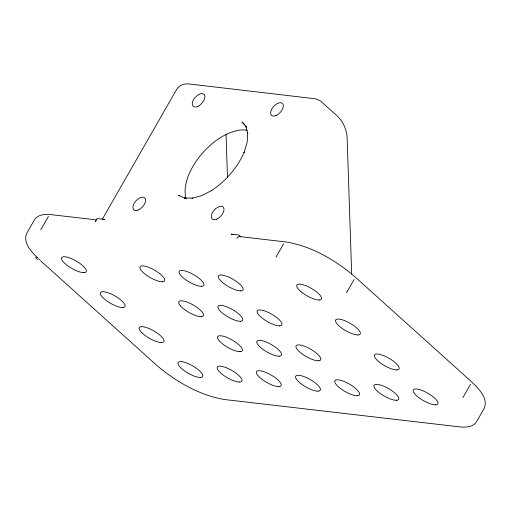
<?xml version="1.0" encoding="UTF-8"?>
<svg xmlns="http://www.w3.org/2000/svg" width="511" height="511" viewBox="0 0 511 511"><rect width="100%" height="100%" fill="white"/><g stroke="black" fill="none" stroke-linecap="round" stroke-linejoin="round"><path stroke-width="0.77" d="M40.784 229.79L48.436 216.428M102.328 219.193L176.544 89.604C178.946 85.58 183.724 83.51 188.31 83.874L315.632 98.815L320.193 100.712L336.27 115.103C342.542 120.653 346.541 128.791 347.103 137.146L351.677 274.235M275.972 257.161L283.624 243.798M346.464 292.867L354.117 279.504M462.896 397.673L470.548 384.31M96.547 219.922L51.375 214.665C45.428 214.007 37.744 214.243 34.333 220.043L26.681 233.406C22.752 242.674 31.254 251.406 37.156 257.544M239.748 236.587L286.505 242.029C311.723 246.334 334.775 259.754 354.123 276.093L470.484 380.836C477.517 387.74 488.503 397.156 484.319 408.148L476.667 421.511C473.25 427.305 465.566 427.541 459.619 426.877L224.489 399.513C199.277 395.214 176.238 381.806 156.896 365.474L40.51 260.712M179.246 195.79L178.505 195.311L185.167 198.211L184.356 198L192.775 198.185L192.034 198.249L201.711 195.643L211.873 190.418L211.528 190.622C225.76 181.175 237.328 167.832 244.226 152.163L244.028 152.604L247.183 142.16L247.72 132.751L247.733 133.537L245.657 125.898L245.957 126.702M244.277 124.02L242.003 121.969L246.5 127.38M240.758 236.817L238.752 235.015L231.164 234.134A12.123 3.686 29.8 0 1 233.386 234.587M37.36 259.479L35.495 257.71M226.054 134.508L227.484 177.445M186.138 198.868A48.488 26.757 -48 0 1 202.905 152.642A48.488 26.757 -48 0 1 247.196 130.222M103.018 219.417A12.123 3.686 29.8 0 1 104.723 219.417L97.135 218.536L95.225 221.876A4.043 3.136 -83.4 0 1 95.806 221.084M236.836 238.356A4.043 3.136 -83.4 0 1 240.54 236.797M39.986 259.863A4.043 2.351 -47 0 1 38.925 259.224M38.299 258.266A4.043 2.581 -44.8 0 1 36.875 256.892M83.976 272.65L82.699 272.587A14.142 4.299 29.8 0 1 62.808 261.274L62.074 260.195A14.142 4.299 29.8 0 1 65.172 256.803L66.666 257.059A14.142 4.299 29.8 0 1 85.803 269.195L86.25 270.166A14.142 4.299 29.8 0 1 83.976 272.65M162.37 281.772L161.099 281.708A14.142 4.299 29.8 0 1 141.202 270.396L140.468 269.316A14.142 4.299 29.8 0 1 143.565 265.924L145.06 266.186A14.142 4.299 29.8 0 1 164.197 278.316L164.644 279.287A14.142 4.299 29.8 0 1 162.37 281.772M201.57 286.332L200.293 286.269A14.142 4.299 29.8 0 1 180.402 274.963L179.661 273.877A14.142 4.299 29.8 0 1 182.759 270.485L184.254 270.747A14.142 4.299 29.8 0 1 203.391 282.877L203.838 283.848A14.142 4.299 29.8 0 1 201.57 286.332M240.77 290.893L239.493 290.829A14.142 4.299 29.8 0 1 219.596 279.523L218.861 278.438A14.142 4.299 29.8 0 1 221.959 275.052L223.454 275.308A14.142 4.299 29.8 0 1 242.591 287.438L243.038 288.408A14.142 4.299 29.8 0 1 240.77 290.893M319.164 300.014L317.887 299.951A14.142 4.299 29.8 0 1 297.996 288.645L297.255 287.565A14.142 4.299 29.8 0 1 300.353 284.173L301.848 284.429A14.142 4.299 29.8 0 1 320.985 296.565L321.432 297.536A14.142 4.299 29.8 0 1 319.164 300.014M122.8 307.59L121.522 307.526A14.142 4.299 29.8 0 1 101.632 296.22L100.891 295.134A14.142 4.299 29.8 0 1 103.989 291.749L105.483 292.005A14.142 4.299 29.8 0 1 124.62 304.134L125.067 305.105A14.142 4.299 29.8 0 1 122.8 307.59M201.193 316.718L199.916 316.654A14.142 4.299 29.8 0 1 180.025 305.342L179.284 304.262A14.142 4.299 29.8 0 1 182.382 300.87L183.877 301.126A14.142 4.299 29.8 0 1 203.014 313.262L203.461 314.233A14.142 4.299 29.8 0 1 201.193 316.718M240.387 321.278L239.116 321.215A14.142 4.299 29.8 0 1 219.219 309.902L218.484 308.823A14.142 4.299 29.8 0 1 221.582 305.431L223.077 305.687A14.142 4.299 29.8 0 1 242.214 317.823L242.661 318.794A14.142 4.299 29.8 0 1 240.387 321.278M279.587 325.839L278.31 325.775A14.142 4.299 29.8 0 1 258.419 314.463L257.678 313.384A14.142 4.299 29.8 0 1 260.776 309.992L262.271 310.254A14.142 4.299 29.8 0 1 281.408 322.384L281.855 323.354A14.142 4.299 29.8 0 1 279.587 325.839M357.981 334.961L356.704 334.897A14.142 4.299 29.8 0 1 336.813 323.591L336.072 322.505A14.142 4.299 29.8 0 1 339.176 319.113L340.665 319.375A14.142 4.299 29.8 0 1 359.808 331.505L360.255 332.476A14.142 4.299 29.8 0 1 357.981 334.961M161.617 342.536L160.339 342.472A14.142 4.299 29.8 0 1 140.448 331.16L139.707 330.08A14.142 4.299 29.8 0 1 142.812 326.689L144.3 326.951A14.142 4.299 29.8 0 1 163.443 339.08L163.89 340.051A14.142 4.299 29.8 0 1 161.617 342.536M240.01 351.657L238.733 351.594A14.142 4.299 29.8 0 1 218.842 340.288L218.101 339.202A14.142 4.299 29.8 0 1 221.206 335.816L222.694 336.072A14.142 4.299 29.8 0 1 241.837 348.202L242.284 349.173A14.142 4.299 29.8 0 1 240.01 351.657M279.21 356.218L277.933 356.154A14.142 4.299 29.8 0 1 258.042 344.848L257.301 343.762A14.142 4.299 29.8 0 1 260.399 340.377L261.894 340.633A14.142 4.299 29.8 0 1 281.031 352.762L281.478 353.74A14.142 4.299 29.8 0 1 279.21 356.218M318.404 360.779L317.127 360.715A14.142 4.299 29.8 0 1 297.236 349.409L296.501 348.33A14.142 4.299 29.8 0 1 299.599 344.938L301.094 345.193A14.142 4.299 29.8 0 1 320.231 357.33L320.678 358.3A14.142 4.299 29.8 0 1 318.404 360.779M396.798 369.907L395.527 369.843A14.142 4.299 29.8 0 1 375.63 358.53L374.895 357.451A14.142 4.299 29.8 0 1 377.993 354.059L379.488 354.321A14.142 4.299 29.8 0 1 398.625 366.451L399.072 367.422A14.142 4.299 29.8 0 1 396.798 369.907M200.44 377.476L199.162 377.412A14.142 4.299 29.8 0 1 179.265 366.106L178.531 365.026A14.142 4.299 29.8 0 1 181.629 361.635L183.123 361.89A14.142 4.299 29.8 0 1 202.26 374.026L202.707 374.997A14.142 4.299 29.8 0 1 200.44 377.476M239.633 382.043L238.356 381.979A14.142 4.299 29.8 0 1 218.465 370.667L217.724 369.587A14.142 4.299 29.8 0 1 220.829 366.195L222.317 366.451A14.142 4.299 29.8 0 1 241.46 378.587L241.907 379.558A14.142 4.299 29.8 0 1 239.633 382.043M278.834 386.603L277.556 386.54A14.142 4.299 29.8 0 1 257.665 375.227L256.924 374.148A14.142 4.299 29.8 0 1 260.022 370.756L261.517 371.018A14.142 4.299 29.8 0 1 280.654 383.148L281.101 384.119A14.142 4.299 29.8 0 1 278.834 386.603M318.027 391.164L316.75 391.1A14.142 4.299 29.8 0 1 296.859 379.794L296.118 378.708A14.142 4.299 29.8 0 1 299.222 375.317L300.711 375.579A14.142 4.299 29.8 0 1 319.854 387.708L320.301 388.679A14.142 4.299 29.8 0 1 318.027 391.164M357.227 395.725L355.95 395.661A14.142 4.299 29.8 0 1 336.059 384.355L335.318 383.269A14.142 4.299 29.8 0 1 338.416 379.877L339.911 380.139A14.142 4.299 29.8 0 1 359.048 392.269L359.495 393.24A14.142 4.299 29.8 0 1 357.227 395.725M396.421 400.285L395.144 400.222A14.142 4.299 29.8 0 1 375.253 388.916L374.512 387.83A14.142 4.299 29.8 0 1 377.616 384.444L379.105 384.7A14.142 4.299 29.8 0 1 398.248 396.83L398.695 397.801A14.142 4.299 29.8 0 1 396.421 400.285M435.621 404.846L434.344 404.782A14.142 4.299 29.8 0 1 414.453 393.476L413.712 392.397A14.142 4.299 29.8 0 1 416.81 389.005L418.305 389.261A14.142 4.299 29.8 0 1 437.442 401.397L437.889 402.368A14.142 4.299 29.8 0 1 435.621 404.846M275.883 115.62A8.08 4.458 -48 0 0 282.922 104.11A8.08 4.458 -48 0 0 272.101 108.498A8.08 4.458 -48 0 0 275.883 115.62M197.853 106.339A8.08 4.458 -48 0 0 204.387 94.759A8.08 4.458 -48 0 0 193.477 99.766A8.08 4.458 -48 0 0 197.853 106.339M216.428 219.232A8.08 4.458 -48 0 0 223.665 207.76A8.08 4.458 -48 0 0 212.889 211.899A8.08 4.458 -48 0 0 216.428 219.232M138.481 209.919A8.08 4.458 -48 0 0 145.111 198.351A8.08 4.458 -48 0 0 134.208 203.25A8.08 4.458 -48 0 0 138.481 209.919"/></g></svg>
